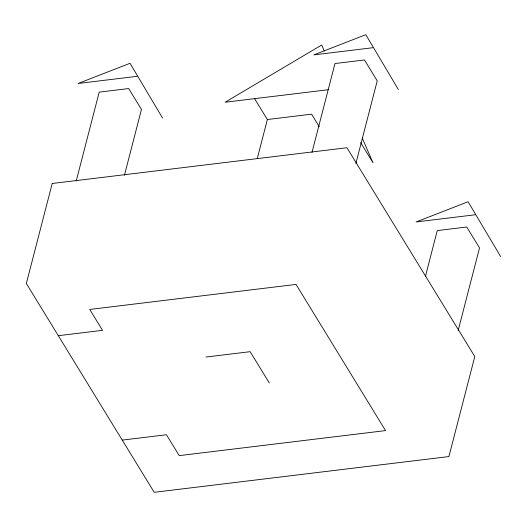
<?xml version="1.0" encoding="UTF-8"?>
<svg xmlns="http://www.w3.org/2000/svg" width="527" height="527" viewBox="0 0 527 527"><rect width="100%" height="100%" fill="white"/><g stroke="black" fill="none" stroke-linecap="round" stroke-linejoin="round"><path stroke-width="0.79" d="M76.217 181.031L99.201 92.139L128.674 88.562L141.46 109.445L124.425 175.32M257.268 158.594L267.367 119.537L254.581 98.654M311.984 152.428L334.974 63.536L364.447 59.966L377.233 80.848L355.89 163.39M425.361 276.629L437.265 230.595L466.738 227.018L479.524 247.901L458.174 330.442M137.02 76.336L78.075 83.483L130.031 63.293L162.593 118.101M372.787 47.733L313.848 54.887L365.804 34.69L398.359 89.498M328.262 89.722L225.108 102.231L321.687 45.019L324.303 51.02M267.367 119.537L311.576 114.175L319.243 126.704M475.077 214.792L416.132 221.939L468.088 201.749L500.65 256.557M58.313 335.692L102.521 330.33L89.735 309.448L296.036 284.422L385.54 430.599L179.239 455.624L166.453 434.742L122.244 440.104M205.945 357.042L250.154 351.68L269.33 383.004M360.652 142.619L373.011 162.81L362.227 138.048M52.213 183.488L26.35 283.486L154.213 492.31L448.925 456.56L474.787 356.555L346.931 147.738L52.213 183.488"/></g></svg>
